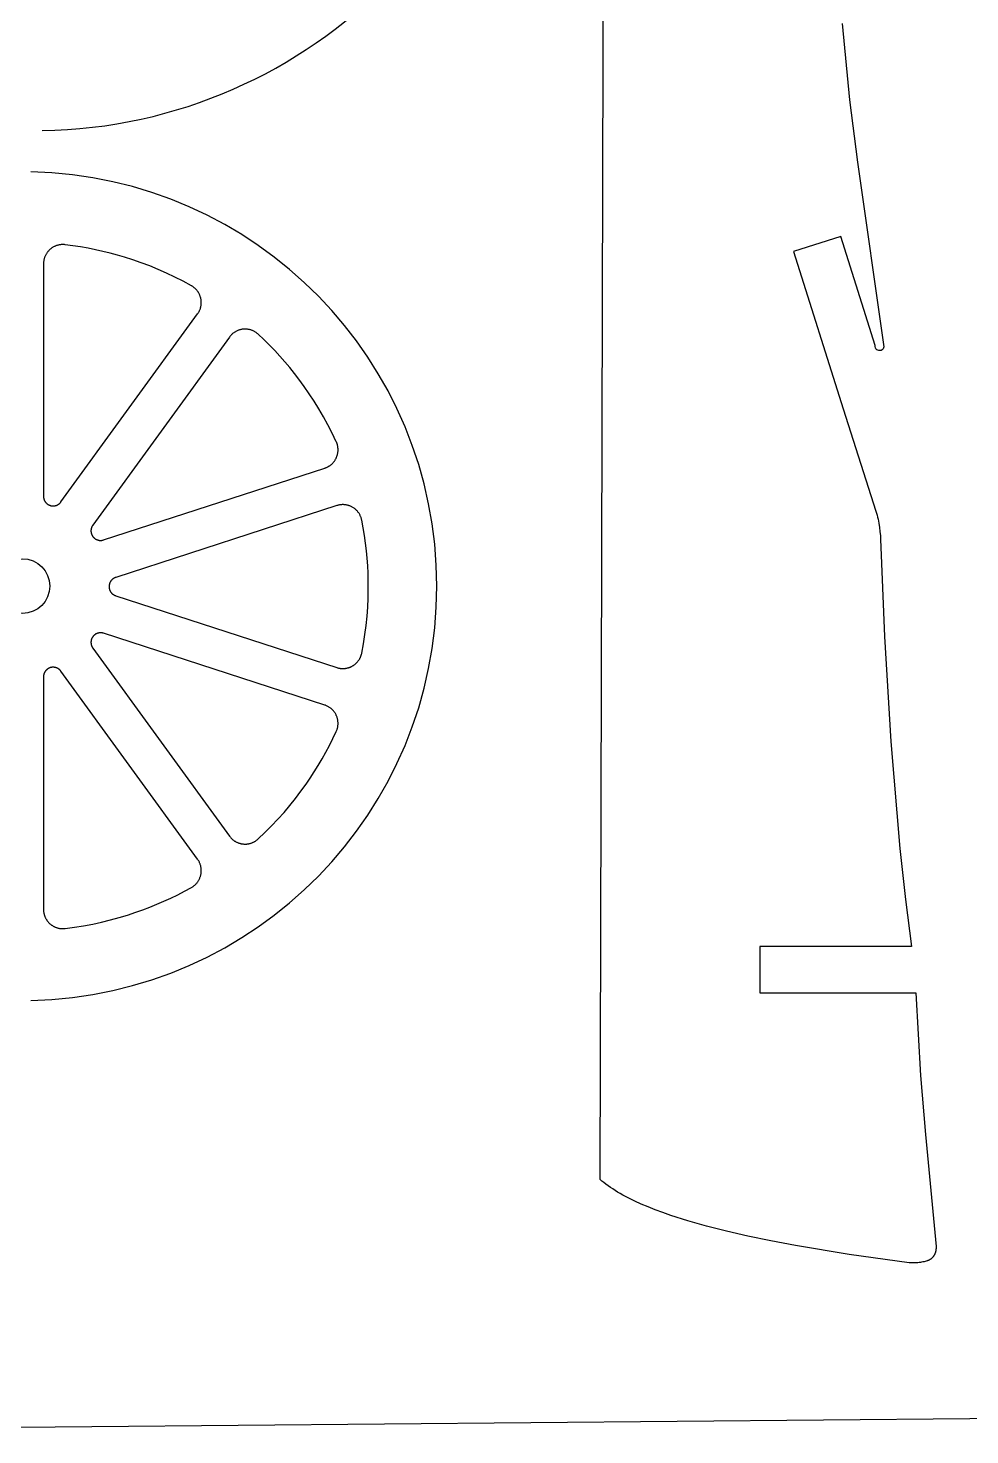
# Model space of a CAD drawing. Extents: x -2485 to -2143, y -68 to 535.
# Drawn here: x -2431.4 to -2374.6, y -68.1 to 16.8 of the extents above; entities that cross this region are included whole.
import ezdxf

# ---------------------------------------------------------------- set-up
doc = ezdxf.new("R2010")
doc.units = 0
doc.layers.add('Contorno', color=5, linetype='Continuous', true_color=0x0000ff)
doc.layers.add('Linha', color=1, linetype='Continuous')

msp = doc.modelspace()

# ---------------------------------------------------------------- linework, layer by layer
at = {"color": 7}
msp.add_lwpolyline([(-2482.276, 531.647), (-2146.815, 534.7, -0.416045), (-2144.293, 532.207), (-2142.598, -62.532, -0.412384), (-2145.075, -65.039), (-2480.536, -68.092, -0.416045), (-2483.059, -65.599), (-2484.753, 529.14, -0.412384)], format="xyb", close=True, dxfattribs=at)
at = {"layer": 'Contorno'}
msp.add_lwpolyline([(-2382.294, 17.065), (-2381.84, 12.466), (-2381.361, 8.707), (-2379.779, -2.437, -1.06942), (-2380.293, -2.361), (-2382.363, 4.219), (-2385.222, 3.311), (-2382.234, -6.189), (-2380.254, -12.353), (-2380.219, -12.474), (-2380.187, -12.596), (-2380.157, -12.719), (-2380.13, -12.842), (-2380.105, -12.967), (-2380.082, -13.092), (-2380.043, -13.343), (-2380.012, -13.596), (-2379.989, -13.849), (-2379.976, -14.056), (-2379.738, -19.912), (-2379.35, -26.256), (-2378.804, -32.717), (-2378.472, -35.782), (-2378.102, -38.624), (-2387.254, -38.624), (-2387.254, -41.424), (-2377.845, -41.424), (-2377.566, -46.414), (-2377.272, -49.978), (-2376.631, -56.731), (-2376.63, -56.746), (-2376.629, -56.764), (-2376.629, -56.783), (-2376.629, -56.802), (-2376.629, -56.82), (-2376.629, -56.839), (-2376.63, -56.858), (-2376.632, -56.877), (-2376.633, -56.896), (-2376.635, -56.915), (-2376.637, -56.933), (-2376.64, -56.952), (-2376.643, -56.971), (-2376.647, -56.99), (-2376.651, -57.008), (-2376.655, -57.027), (-2376.659, -57.045), (-2376.664, -57.064), (-2376.67, -57.082), (-2376.675, -57.1), (-2376.681, -57.118), (-2376.688, -57.136), (-2376.695, -57.153), (-2376.702, -57.171), (-2376.709, -57.188), (-2376.717, -57.205), (-2376.726, -57.221), (-2376.734, -57.238), (-2376.743, -57.254), (-2376.753, -57.27), (-2376.762, -57.286), (-2376.772, -57.301), (-2376.783, -57.316), (-2376.793, -57.331), (-2376.804, -57.346), (-2376.815, -57.36), (-2376.827, -57.374), (-2376.839, -57.387), (-2376.851, -57.4), (-2376.863, -57.413), (-2376.875, -57.426), (-2376.888, -57.438), (-2376.901, -57.449), (-2376.914, -57.461), (-2376.928, -57.472), (-2376.941, -57.482), (-2376.955, -57.492), (-2376.969, -57.502), (-2376.983, -57.512), (-2376.998, -57.521), (-2377.012, -57.529), (-2377.027, -57.538), (-2377.041, -57.545), (-2377.056, -57.553), (-2377.071, -57.56), (-2377.086, -57.567), (-2377.101, -57.573), (-2377.116, -57.579), (-2377.131, -57.585), (-2377.146, -57.59), (-2377.161, -57.595), (-2377.221, -57.613), (-2377.285, -57.63), (-2377.353, -57.646), (-2377.425, -57.661), (-2377.499, -57.675), (-2377.575, -57.687), (-2377.653, -57.697), (-2377.731, -57.705), (-2377.809, -57.712), (-2377.885, -57.716), (-2377.96, -57.718), (-2378.031, -57.718), (-2378.1, -57.716), (-2378.164, -57.713), (-2378.224, -57.707), (-2378.251, -57.704), (-2381.874, -57.207), (-2385.107, -56.675), (-2386.588, -56.394), (-2387.978, -56.104), (-2389.277, -55.805), (-2390.486, -55.496), (-2391.604, -55.177), (-2392.631, -54.849), (-2393.111, -54.681), (-2393.569, -54.511), (-2394.003, -54.338), (-2394.415, -54.163), (-2394.804, -53.986), (-2395.171, -53.806), (-2395.515, -53.624), (-2395.678, -53.532), (-2395.836, -53.44), (-2395.988, -53.346), (-2396.135, -53.253), (-2396.276, -53.158), (-2396.411, -53.063), (-2396.54, -52.968), (-2396.664, -52.872), (-2396.782, -52.775), (-2396.895, -52.677), (-2396.407, 128.159, 0.415004)], format="xyb", dxfattribs=at)
msp.add_circle((-2431.745, -16.881), 1.65, dxfattribs=at)
for centre, radius, start, end in [((-2431.052, 40.594), 30, 270.95497, 89.04503), ((-2431.745, -16.881), 25, 271.14599, 88.85401)]:
    msp.add_arc(centre, radius, start, end, dxfattribs=at)
at = {"layer": 'Linha'}
for points in [[(-2429.412, 3.721), (-2429.452, 3.717), (-2429.492, 3.712), (-2429.531, 3.705), (-2429.57, 3.696), (-2429.609, 3.687), (-2429.648, 3.676), (-2429.686, 3.663), (-2429.724, 3.65), (-2429.761, 3.635), (-2429.797, 3.618), (-2429.834, 3.601), (-2429.869, 3.582), (-2429.904, 3.562), (-2429.938, 3.541), (-2429.971, 3.519), (-2430.004, 3.496), (-2430.035, 3.471), (-2430.066, 3.445), (-2430.096, 3.419), (-2430.125, 3.391), (-2430.153, 3.363), (-2430.18, 3.333), (-2430.206, 3.302), (-2430.231, 3.271), (-2430.255, 3.239), (-2430.278, 3.206), (-2430.299, 3.172), (-2430.32, 3.138), (-2430.339, 3.102), (-2430.357, 3.067), (-2430.374, 3.03), (-2430.389, 2.993), (-2430.403, 2.956), (-2430.416, 2.918), (-2430.428, 2.879), (-2430.438, 2.841), (-2430.447, 2.802), (-2430.455, 2.762), (-2430.461, 2.723), (-2430.466, 2.683), (-2430.469, 2.643), (-2430.471, 2.603), (-2430.472, 2.563), (-2430.472, -11.464), (-2430.471, -11.484), (-2430.47, -11.504), (-2430.469, -11.524), (-2430.466, -11.544), (-2430.463, -11.564), (-2430.459, -11.584), (-2430.455, -11.603), (-2430.45, -11.622), (-2430.444, -11.642), (-2430.438, -11.661), (-2430.431, -11.679), (-2430.423, -11.698), (-2430.415, -11.716), (-2430.406, -11.734), (-2430.396, -11.751), (-2430.386, -11.769), (-2430.375, -11.786), (-2430.364, -11.802), (-2430.352, -11.818), (-2430.339, -11.834), (-2430.326, -11.849), (-2430.313, -11.864), (-2430.299, -11.878), (-2430.284, -11.892), (-2430.269, -11.905), (-2430.254, -11.918), (-2430.238, -11.93), (-2430.222, -11.942), (-2430.205, -11.953), (-2430.188, -11.964), (-2430.171, -11.974), (-2430.153, -11.983), (-2430.135, -11.992), (-2430.117, -12), (-2430.098, -12.007), (-2430.079, -12.014), (-2430.06, -12.02), (-2430.041, -12.026), (-2430.022, -12.031), (-2430.002, -12.035), (-2429.982, -12.039), (-2429.963, -12.041), (-2429.943, -12.044), (-2429.923, -12.045), (-2429.903, -12.046), (-2429.883, -12.046), (-2429.863, -12.045), (-2429.843, -12.044), (-2429.823, -12.042), (-2429.803, -12.039), (-2429.783, -12.036), (-2429.764, -12.032), (-2429.744, -12.027), (-2429.725, -12.022), (-2429.706, -12.016), (-2429.687, -12.009), (-2429.668, -12.002), (-2429.65, -11.994), (-2429.632, -11.985), (-2429.614, -11.976), (-2429.596, -11.966), (-2429.579, -11.956), (-2429.563, -11.945), (-2429.546, -11.933), (-2429.53, -11.921), (-2429.515, -11.909), (-2429.5, -11.895), (-2429.485, -11.882), (-2429.471, -11.868), (-2429.457, -11.853), (-2429.444, -11.838), (-2429.432, -11.822), (-2429.42, -11.806), (-2421.175, -0.458), (-2421.157, -0.434), (-2421.141, -0.409), (-2421.125, -0.383), (-2421.109, -0.357), (-2421.094, -0.331), (-2421.08, -0.304), (-2421.066, -0.276), (-2421.053, -0.248), (-2421.041, -0.22), (-2421.03, -0.191), (-2421.019, -0.162), (-2421.009, -0.133), (-2421, -0.103), (-2420.992, -0.073), (-2420.984, -0.043), (-2420.977, -0.012), (-2420.971, 0.018), (-2420.966, 0.049), (-2420.962, 0.08), (-2420.958, 0.111), (-2420.956, 0.141), (-2420.954, 0.172), (-2420.953, 0.203), (-2420.953, 0.234), (-2420.953, 0.265), (-2420.955, 0.295), (-2420.957, 0.326), (-2420.96, 0.356), (-2420.964, 0.386), (-2420.968, 0.416), (-2420.973, 0.446), (-2420.98, 0.475), (-2420.986, 0.504), (-2420.994, 0.533), (-2421.002, 0.562), (-2421.011, 0.591), (-2421.021, 0.62), (-2421.032, 0.648), (-2421.043, 0.677), (-2421.056, 0.705), (-2421.069, 0.733), (-2421.083, 0.76), (-2421.097, 0.788), (-2421.113, 0.815), (-2421.129, 0.841), (-2421.146, 0.867), (-2421.163, 0.893), (-2421.181, 0.919), (-2421.2, 0.943), (-2421.22, 0.968), (-2421.24, 0.991), (-2421.261, 1.014), (-2421.282, 1.037), (-2421.304, 1.059), (-2421.326, 1.08), (-2421.349, 1.101), (-2421.373, 1.121), (-2421.396, 1.14), (-2421.421, 1.159), (-2421.445, 1.176), (-2421.47, 1.194), (-2421.496, 1.21), (-2421.521, 1.226), (-2421.547, 1.241), (-2422.046, 1.511), (-2422.548, 1.766), (-2423.052, 2.004), (-2423.558, 2.227), (-2424.065, 2.435), (-2424.572, 2.626), (-2425.079, 2.803), (-2425.585, 2.965), (-2426.012, 3.09), (-2426.446, 3.208), (-2426.886, 3.316), (-2427.332, 3.416), (-2427.784, 3.506), (-2428.242, 3.587), (-2428.705, 3.657), (-2429.172, 3.718), (-2429.212, 3.722), (-2429.252, 3.725), (-2429.292, 3.726), (-2429.332, 3.726), (-2429.372, 3.724), (-2429.412, 3.721)], [(-2412.702, -8.646), (-2412.703, -8.615), (-2412.705, -8.584), (-2412.707, -8.553), (-2412.71, -8.522), (-2412.714, -8.491), (-2412.719, -8.46), (-2412.725, -8.43), (-2412.731, -8.4), (-2412.739, -8.37), (-2412.746, -8.34), (-2412.755, -8.311), (-2412.765, -8.282), (-2412.775, -8.253), (-2412.786, -8.225), (-2412.797, -8.198), (-2412.809, -8.17), (-2413.054, -7.658), (-2413.31, -7.157), (-2413.578, -6.668), (-2413.856, -6.19), (-2414.144, -5.724), (-2414.442, -5.271), (-2414.748, -4.83), (-2415.062, -4.402), (-2415.334, -4.049), (-2415.616, -3.699), (-2415.909, -3.353), (-2416.211, -3.01), (-2416.524, -2.671), (-2416.846, -2.337), (-2417.179, -2.008), (-2417.522, -1.684), (-2417.552, -1.657), (-2417.582, -1.632), (-2417.614, -1.607), (-2417.647, -1.584), (-2417.68, -1.561), (-2417.714, -1.54), (-2417.749, -1.52), (-2417.784, -1.501), (-2417.82, -1.484), (-2417.857, -1.468), (-2417.894, -1.453), (-2417.932, -1.439), (-2417.97, -1.426), (-2418.008, -1.415), (-2418.047, -1.406), (-2418.086, -1.397), (-2418.126, -1.39), (-2418.165, -1.384), (-2418.205, -1.38), (-2418.245, -1.377), (-2418.285, -1.375), (-2418.325, -1.375), (-2418.365, -1.376), (-2418.405, -1.379), (-2418.445, -1.383), (-2418.485, -1.388), (-2418.525, -1.395), (-2418.564, -1.403), (-2418.603, -1.412), (-2418.641, -1.423), (-2418.68, -1.435), (-2418.717, -1.448), (-2418.755, -1.463), (-2418.791, -1.479), (-2418.828, -1.496), (-2418.863, -1.515), (-2418.898, -1.534), (-2418.932, -1.555), (-2418.966, -1.577), (-2418.999, -1.6), (-2419.031, -1.624), (-2419.062, -1.65), (-2419.092, -1.676), (-2419.121, -1.703), (-2419.149, -1.732), (-2419.177, -1.761), (-2419.203, -1.792), (-2419.228, -1.823), (-2419.252, -1.855), (-2427.497, -13.203), (-2427.509, -13.219), (-2427.52, -13.236), (-2427.53, -13.253), (-2427.54, -13.271), (-2427.549, -13.289), (-2427.557, -13.307), (-2427.565, -13.325), (-2427.572, -13.344), (-2427.579, -13.363), (-2427.585, -13.382), (-2427.59, -13.401), (-2427.595, -13.421), (-2427.599, -13.44), (-2427.602, -13.46), (-2427.605, -13.48), (-2427.607, -13.5), (-2427.608, -13.52), (-2427.608, -13.54), (-2427.608, -13.56), (-2427.607, -13.58), (-2427.606, -13.6), (-2427.603, -13.62), (-2427.601, -13.639), (-2427.597, -13.659), (-2427.593, -13.679), (-2427.588, -13.698), (-2427.582, -13.717), (-2427.576, -13.736), (-2427.569, -13.755), (-2427.561, -13.774), (-2427.553, -13.792), (-2427.544, -13.81), (-2427.535, -13.828), (-2427.525, -13.845), (-2427.514, -13.862), (-2427.503, -13.879), (-2427.491, -13.895), (-2427.479, -13.91), (-2427.466, -13.926), (-2427.453, -13.941), (-2427.439, -13.955), (-2427.424, -13.969), (-2427.41, -13.983), (-2427.394, -13.995), (-2427.379, -14.008), (-2427.362, -14.02), (-2427.346, -14.031), (-2427.329, -14.042), (-2427.312, -14.052), (-2427.294, -14.061), (-2427.276, -14.07), (-2427.258, -14.078), (-2427.239, -14.086), (-2427.221, -14.093), (-2427.202, -14.099), (-2427.182, -14.105), (-2427.163, -14.11), (-2427.143, -14.115), (-2427.124, -14.118), (-2427.104, -14.121), (-2427.084, -14.124), (-2427.064, -14.125), (-2427.044, -14.126), (-2427.024, -14.126), (-2427.004, -14.126), (-2426.984, -14.125), (-2426.964, -14.123), (-2426.944, -14.121), (-2426.925, -14.117), (-2426.905, -14.114), (-2426.885, -14.109), (-2426.866, -14.104), (-2426.847, -14.098), (-2413.506, -9.763), (-2413.478, -9.754), (-2413.45, -9.743), (-2413.422, -9.732), (-2413.394, -9.72), (-2413.366, -9.708), (-2413.339, -9.694), (-2413.312, -9.68), (-2413.285, -9.665), (-2413.258, -9.649), (-2413.232, -9.633), (-2413.206, -9.615), (-2413.181, -9.597), (-2413.156, -9.579), (-2413.132, -9.56), (-2413.108, -9.54), (-2413.085, -9.519), (-2413.062, -9.498), (-2413.04, -9.476), (-2413.018, -9.454), (-2412.997, -9.431), (-2412.977, -9.407), (-2412.957, -9.383), (-2412.938, -9.359), (-2412.92, -9.334), (-2412.902, -9.309), (-2412.885, -9.283), (-2412.869, -9.257), (-2412.854, -9.231), (-2412.839, -9.204), (-2412.825, -9.178), (-2412.812, -9.151), (-2412.8, -9.123), (-2412.788, -9.096), (-2412.777, -9.068), (-2412.767, -9.04), (-2412.758, -9.011), (-2412.749, -8.982), (-2412.741, -8.952), (-2412.733, -8.922), (-2412.727, -8.892), (-2412.721, -8.862), (-2412.716, -8.832), (-2412.711, -8.801), (-2412.708, -8.77), (-2412.705, -8.739), (-2412.704, -8.708), (-2412.703, -8.677), (-2412.702, -8.646)], [(-2411.343, -12.673), (-2411.359, -12.636), (-2411.377, -12.6), (-2411.395, -12.565), (-2411.415, -12.53), (-2411.437, -12.496), (-2411.459, -12.463), (-2411.483, -12.431), (-2411.507, -12.399), (-2411.533, -12.368), (-2411.56, -12.338), (-2411.587, -12.31), (-2411.616, -12.282), (-2411.646, -12.255), (-2411.677, -12.229), (-2411.708, -12.204), (-2411.74, -12.18), (-2411.773, -12.158), (-2411.807, -12.136), (-2411.842, -12.116), (-2411.877, -12.097), (-2411.913, -12.079), (-2411.949, -12.062), (-2411.987, -12.047), (-2412.024, -12.033), (-2412.062, -12.02), (-2412.1, -12.009), (-2412.139, -11.999), (-2412.178, -11.99), (-2412.218, -11.983), (-2412.257, -11.977), (-2412.297, -11.972), (-2412.337, -11.969), (-2412.377, -11.967), (-2412.417, -11.966), (-2412.457, -11.967), (-2412.497, -11.969), (-2412.537, -11.973), (-2412.577, -11.978), (-2412.617, -11.984), (-2412.656, -11.992), (-2412.695, -12.001), (-2412.734, -12.012), (-2412.772, -12.023), (-2426.113, -16.358), (-2426.132, -16.364), (-2426.15, -16.372), (-2426.169, -16.379), (-2426.187, -16.388), (-2426.205, -16.397), (-2426.222, -16.407), (-2426.239, -16.417), (-2426.256, -16.428), (-2426.273, -16.439), (-2426.289, -16.451), (-2426.304, -16.464), (-2426.32, -16.477), (-2426.334, -16.49), (-2426.349, -16.504), (-2426.362, -16.519), (-2426.376, -16.534), (-2426.388, -16.549), (-2426.4, -16.565), (-2426.412, -16.581), (-2426.423, -16.598), (-2426.434, -16.615), (-2426.443, -16.633), (-2426.453, -16.65), (-2426.461, -16.668), (-2426.469, -16.687), (-2426.477, -16.705), (-2426.484, -16.724), (-2426.49, -16.743), (-2426.495, -16.763), (-2426.5, -16.782), (-2426.504, -16.802), (-2426.508, -16.821), (-2426.51, -16.841), (-2426.512, -16.861), (-2426.514, -16.881), (-2426.514, -16.901), (-2426.514, -16.921), (-2426.514, -16.941), (-2426.512, -16.961), (-2426.51, -16.981), (-2426.508, -17.001), (-2426.504, -17.021), (-2426.5, -17.04), (-2426.495, -17.06), (-2426.49, -17.079), (-2426.484, -17.098), (-2426.477, -17.117), (-2426.469, -17.135), (-2426.461, -17.154), (-2426.453, -17.172), (-2426.443, -17.19), (-2426.434, -17.207), (-2426.423, -17.224), (-2426.412, -17.241), (-2426.4, -17.257), (-2426.388, -17.273), (-2426.376, -17.288), (-2426.362, -17.303), (-2426.349, -17.318), (-2426.334, -17.332), (-2426.32, -17.346), (-2426.304, -17.359), (-2426.289, -17.371), (-2426.273, -17.383), (-2426.256, -17.395), (-2426.239, -17.405), (-2426.222, -17.416), (-2426.205, -17.425), (-2426.187, -17.434), (-2426.169, -17.443), (-2426.15, -17.451), (-2426.132, -17.458), (-2426.113, -17.464), (-2412.772, -21.799), (-2412.743, -21.808), (-2412.715, -21.816), (-2412.685, -21.823), (-2412.656, -21.83), (-2412.626, -21.836), (-2412.596, -21.841), (-2412.566, -21.846), (-2412.535, -21.849), (-2412.504, -21.852), (-2412.473, -21.854), (-2412.442, -21.855), (-2412.411, -21.856), (-2412.38, -21.855), (-2412.349, -21.854), (-2412.318, -21.852), (-2412.287, -21.849), (-2412.256, -21.845), (-2412.225, -21.841), (-2412.195, -21.835), (-2412.164, -21.829), (-2412.134, -21.822), (-2412.104, -21.814), (-2412.074, -21.806), (-2412.045, -21.796), (-2412.016, -21.786), (-2411.987, -21.775), (-2411.959, -21.764), (-2411.931, -21.752), (-2411.904, -21.739), (-2411.877, -21.725), (-2411.85, -21.711), (-2411.824, -21.696), (-2411.799, -21.681), (-2411.774, -21.665), (-2411.749, -21.648), (-2411.724, -21.63), (-2411.7, -21.612), (-2411.676, -21.593), (-2411.652, -21.573), (-2411.629, -21.553), (-2411.607, -21.532), (-2411.585, -21.51), (-2411.563, -21.488), (-2411.542, -21.465), (-2411.522, -21.441), (-2411.502, -21.417), (-2411.483, -21.392), (-2411.465, -21.367), (-2411.447, -21.342), (-2411.43, -21.316), (-2411.414, -21.289), (-2411.398, -21.262), (-2411.383, -21.235), (-2411.369, -21.207), (-2411.356, -21.179), (-2411.343, -21.151), (-2411.332, -21.123), (-2411.321, -21.094), (-2411.311, -21.065), (-2411.301, -21.036), (-2411.293, -21.007), (-2411.285, -20.978), (-2411.278, -20.949), (-2411.272, -20.92), (-2411.168, -20.362), (-2411.081, -19.806), (-2411.01, -19.252), (-2410.955, -18.702), (-2410.914, -18.156), (-2410.888, -17.615), (-2410.877, -17.078), (-2410.879, -16.547), (-2410.892, -16.102), (-2410.915, -15.653), (-2410.948, -15.201), (-2410.991, -14.745), (-2411.045, -14.288), (-2411.109, -13.828), (-2411.185, -13.366), (-2411.272, -12.902), (-2411.28, -12.863), (-2411.29, -12.824), (-2411.301, -12.786), (-2411.314, -12.748), (-2411.327, -12.71), (-2411.343, -12.673)], [(-2419.234, -31.991), (-2419.216, -32.015), (-2419.197, -32.038), (-2419.177, -32.061), (-2419.156, -32.083), (-2419.135, -32.105), (-2419.113, -32.127), (-2419.09, -32.148), (-2419.067, -32.168), (-2419.043, -32.188), (-2419.019, -32.207), (-2418.994, -32.225), (-2418.969, -32.243), (-2418.943, -32.261), (-2418.916, -32.277), (-2418.89, -32.293), (-2418.862, -32.308), (-2418.835, -32.322), (-2418.807, -32.336), (-2418.778, -32.349), (-2418.75, -32.361), (-2418.721, -32.372), (-2418.692, -32.383), (-2418.663, -32.393), (-2418.633, -32.401), (-2418.604, -32.41), (-2418.574, -32.417), (-2418.544, -32.423), (-2418.514, -32.429), (-2418.485, -32.434), (-2418.455, -32.438), (-2418.425, -32.441), (-2418.396, -32.444), (-2418.366, -32.446), (-2418.335, -32.447), (-2418.305, -32.447), (-2418.275, -32.446), (-2418.244, -32.445), (-2418.214, -32.443), (-2418.183, -32.44), (-2418.152, -32.436), (-2418.122, -32.431), (-2418.091, -32.426), (-2418.061, -32.42), (-2418.031, -32.413), (-2418.001, -32.405), (-2417.971, -32.396), (-2417.941, -32.387), (-2417.912, -32.376), (-2417.883, -32.365), (-2417.854, -32.353), (-2417.825, -32.341), (-2417.797, -32.327), (-2417.77, -32.313), (-2417.743, -32.299), (-2417.716, -32.283), (-2417.69, -32.267), (-2417.664, -32.25), (-2417.639, -32.233), (-2417.614, -32.215), (-2417.59, -32.197), (-2417.567, -32.178), (-2417.544, -32.158), (-2417.522, -32.138), (-2417.11, -31.747), (-2416.713, -31.349), (-2416.33, -30.943), (-2415.962, -30.531), (-2415.608, -30.113), (-2415.269, -29.69), (-2414.944, -29.262), (-2414.634, -28.831), (-2414.383, -28.463), (-2414.137, -28.087), (-2413.898, -27.702), (-2413.665, -27.308), (-2413.44, -26.906), (-2413.222, -26.496), (-2413.011, -26.078), (-2412.809, -25.652), (-2412.793, -25.615), (-2412.778, -25.578), (-2412.765, -25.54), (-2412.752, -25.502), (-2412.741, -25.463), (-2412.732, -25.425), (-2412.724, -25.385), (-2412.717, -25.346), (-2412.711, -25.306), (-2412.707, -25.266), (-2412.704, -25.226), (-2412.703, -25.186), (-2412.703, -25.146), (-2412.704, -25.106), (-2412.707, -25.066), (-2412.711, -25.026), (-2412.716, -24.987), (-2412.723, -24.947), (-2412.731, -24.908), (-2412.741, -24.869), (-2412.752, -24.83), (-2412.764, -24.792), (-2412.777, -24.754), (-2412.792, -24.717), (-2412.808, -24.681), (-2412.826, -24.644), (-2412.844, -24.609), (-2412.864, -24.574), (-2412.885, -24.54), (-2412.907, -24.506), (-2412.93, -24.474), (-2412.955, -24.442), (-2412.98, -24.411), (-2413.007, -24.381), (-2413.034, -24.352), (-2413.063, -24.324), (-2413.092, -24.296), (-2413.122, -24.27), (-2413.154, -24.245), (-2413.186, -24.221), (-2413.219, -24.198), (-2413.252, -24.177), (-2413.287, -24.156), (-2413.322, -24.137), (-2413.358, -24.119), (-2413.394, -24.102), (-2413.431, -24.086), (-2413.468, -24.072), (-2413.506, -24.059), (-2426.847, -19.724), (-2426.866, -19.718), (-2426.885, -19.713), (-2426.905, -19.709), (-2426.924, -19.705), (-2426.944, -19.702), (-2426.964, -19.699), (-2426.984, -19.697), (-2427.004, -19.696), (-2427.024, -19.696), (-2427.044, -19.696), (-2427.064, -19.697), (-2427.084, -19.699), (-2427.104, -19.701), (-2427.124, -19.704), (-2427.143, -19.708), (-2427.163, -19.712), (-2427.182, -19.717), (-2427.202, -19.723), (-2427.221, -19.729), (-2427.239, -19.736), (-2427.258, -19.744), (-2427.276, -19.752), (-2427.294, -19.761), (-2427.312, -19.77), (-2427.329, -19.78), (-2427.346, -19.791), (-2427.362, -19.802), (-2427.379, -19.814), (-2427.394, -19.827), (-2427.41, -19.84), (-2427.424, -19.853), (-2427.439, -19.867), (-2427.453, -19.881), (-2427.466, -19.896), (-2427.479, -19.912), (-2427.491, -19.927), (-2427.503, -19.944), (-2427.514, -19.96), (-2427.525, -19.977), (-2427.535, -19.995), (-2427.544, -20.012), (-2427.553, -20.03), (-2427.561, -20.048), (-2427.569, -20.067), (-2427.576, -20.086), (-2427.582, -20.105), (-2427.588, -20.124), (-2427.593, -20.143), (-2427.597, -20.163), (-2427.6, -20.183), (-2427.603, -20.202), (-2427.606, -20.222), (-2427.607, -20.242), (-2427.608, -20.262), (-2427.608, -20.282), (-2427.608, -20.302), (-2427.606, -20.322), (-2427.605, -20.342), (-2427.602, -20.362), (-2427.599, -20.382), (-2427.595, -20.402), (-2427.59, -20.421), (-2427.585, -20.44), (-2427.579, -20.459), (-2427.572, -20.478), (-2427.565, -20.497), (-2427.557, -20.515), (-2427.549, -20.534), (-2427.54, -20.551), (-2427.53, -20.569), (-2427.52, -20.586), (-2427.509, -20.603), (-2427.497, -20.619), (-2419.252, -31.967), (-2419.234, -31.991)], [(-2429.262, -37.547), (-2429.232, -37.546), (-2429.202, -37.543), (-2429.172, -37.54), (-2428.609, -37.466), (-2428.054, -37.377), (-2427.505, -37.274), (-2426.965, -37.157), (-2426.433, -37.026), (-2425.91, -36.884), (-2425.396, -36.729), (-2424.892, -36.562), (-2424.472, -36.412), (-2424.053, -36.252), (-2423.633, -36.081), (-2423.213, -35.899), (-2422.795, -35.707), (-2422.377, -35.503), (-2421.961, -35.289), (-2421.547, -35.063), (-2421.512, -35.042), (-2421.478, -35.021), (-2421.445, -34.999), (-2421.413, -34.975), (-2421.381, -34.95), (-2421.351, -34.924), (-2421.321, -34.897), (-2421.292, -34.87), (-2421.264, -34.841), (-2421.238, -34.811), (-2421.212, -34.78), (-2421.187, -34.749), (-2421.164, -34.716), (-2421.141, -34.683), (-2421.12, -34.649), (-2421.1, -34.614), (-2421.081, -34.579), (-2421.063, -34.543), (-2421.047, -34.507), (-2421.032, -34.47), (-2421.018, -34.432), (-2421.005, -34.394), (-2420.994, -34.355), (-2420.984, -34.317), (-2420.975, -34.277), (-2420.968, -34.238), (-2420.962, -34.198), (-2420.958, -34.159), (-2420.955, -34.119), (-2420.953, -34.079), (-2420.952, -34.038), (-2420.954, -33.998), (-2420.956, -33.958), (-2420.96, -33.918), (-2420.965, -33.879), (-2420.971, -33.839), (-2420.979, -33.8), (-2420.988, -33.761), (-2420.999, -33.722), (-2421.011, -33.684), (-2421.024, -33.646), (-2421.039, -33.609), (-2421.054, -33.572), (-2421.071, -33.536), (-2421.09, -33.5), (-2421.109, -33.465), (-2421.13, -33.431), (-2421.152, -33.397), (-2421.175, -33.364), (-2429.42, -22.016), (-2429.432, -22), (-2429.444, -21.984), (-2429.457, -21.969), (-2429.471, -21.955), (-2429.485, -21.94), (-2429.5, -21.927), (-2429.515, -21.914), (-2429.53, -21.901), (-2429.546, -21.889), (-2429.563, -21.877), (-2429.579, -21.866), (-2429.596, -21.856), (-2429.614, -21.846), (-2429.632, -21.837), (-2429.65, -21.828), (-2429.668, -21.82), (-2429.687, -21.813), (-2429.706, -21.806), (-2429.725, -21.8), (-2429.744, -21.795), (-2429.763, -21.79), (-2429.783, -21.786), (-2429.803, -21.783), (-2429.823, -21.78), (-2429.843, -21.778), (-2429.863, -21.777), (-2429.883, -21.776), (-2429.903, -21.776), (-2429.923, -21.777), (-2429.943, -21.779), (-2429.963, -21.781), (-2429.982, -21.784), (-2430.002, -21.787), (-2430.022, -21.791), (-2430.041, -21.796), (-2430.06, -21.802), (-2430.079, -21.808), (-2430.098, -21.815), (-2430.117, -21.822), (-2430.135, -21.83), (-2430.153, -21.839), (-2430.171, -21.848), (-2430.188, -21.858), (-2430.205, -21.869), (-2430.222, -21.88), (-2430.238, -21.892), (-2430.254, -21.904), (-2430.269, -21.917), (-2430.284, -21.93), (-2430.299, -21.944), (-2430.313, -21.958), (-2430.326, -21.973), (-2430.339, -21.988), (-2430.352, -22.004), (-2430.364, -22.02), (-2430.375, -22.037), (-2430.386, -22.053), (-2430.396, -22.071), (-2430.405, -22.088), (-2430.414, -22.106), (-2430.423, -22.124), (-2430.431, -22.143), (-2430.438, -22.162), (-2430.444, -22.181), (-2430.45, -22.2), (-2430.455, -22.219), (-2430.459, -22.239), (-2430.463, -22.258), (-2430.466, -22.278), (-2430.469, -22.298), (-2430.47, -22.318), (-2430.471, -22.338), (-2430.472, -22.358), (-2430.472, -36.385), (-2430.471, -36.415), (-2430.47, -36.445), (-2430.468, -36.475), (-2430.466, -36.505), (-2430.462, -36.535), (-2430.458, -36.566), (-2430.452, -36.596), (-2430.447, -36.626), (-2430.44, -36.656), (-2430.432, -36.686), (-2430.424, -36.716), (-2430.414, -36.745), (-2430.404, -36.775), (-2430.394, -36.804), (-2430.382, -36.833), (-2430.37, -36.862), (-2430.357, -36.89), (-2430.343, -36.918), (-2430.328, -36.945), (-2430.313, -36.972), (-2430.297, -36.999), (-2430.28, -37.025), (-2430.263, -37.05), (-2430.245, -37.075), (-2430.226, -37.1), (-2430.207, -37.124), (-2430.187, -37.147), (-2430.167, -37.17), (-2430.146, -37.192), (-2430.125, -37.214), (-2430.103, -37.234), (-2430.081, -37.254), (-2430.059, -37.274), (-2430.036, -37.293), (-2430.012, -37.312), (-2429.987, -37.33), (-2429.962, -37.347), (-2429.937, -37.364), (-2429.911, -37.38), (-2429.884, -37.396), (-2429.857, -37.411), (-2429.83, -37.425), (-2429.802, -37.438), (-2429.774, -37.451), (-2429.745, -37.463), (-2429.716, -37.474), (-2429.687, -37.485), (-2429.657, -37.495), (-2429.628, -37.504), (-2429.597, -37.512), (-2429.567, -37.519), (-2429.537, -37.526), (-2429.506, -37.531), (-2429.476, -37.536), (-2429.445, -37.54), (-2429.414, -37.543), (-2429.384, -37.546), (-2429.353, -37.547), (-2429.323, -37.548), (-2429.292, -37.548), (-2429.262, -37.547)]]:
    msp.add_lwpolyline(points, dxfattribs=at)

doc.saveas('drawing.dxf')
